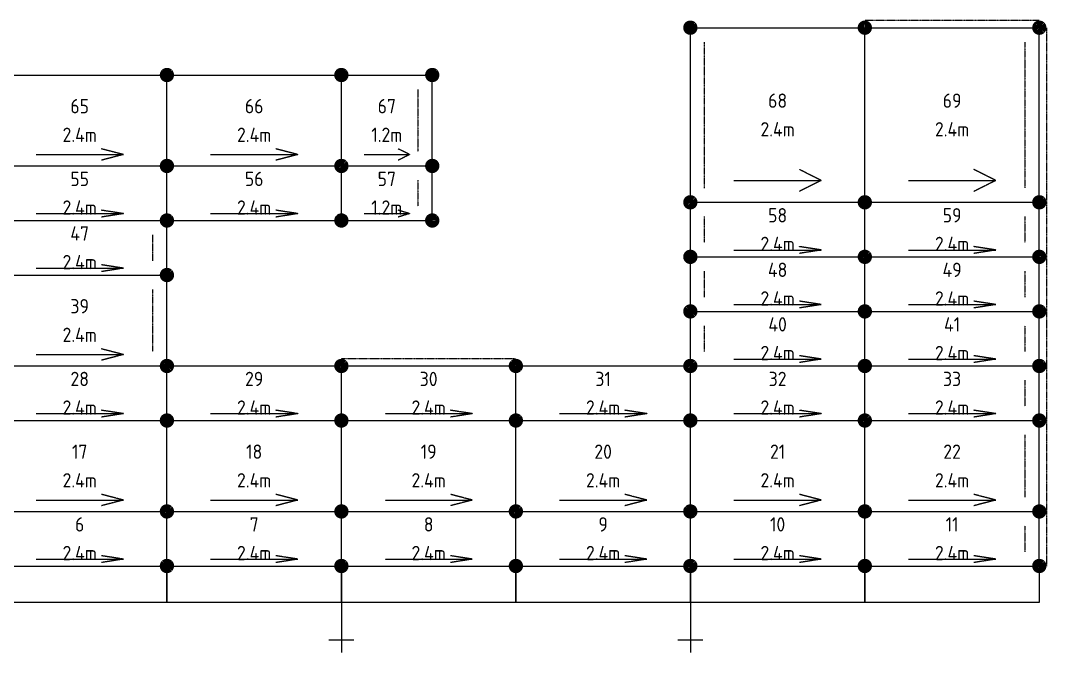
# Model space of a CAD drawing. Header units: millimetres. Extents: x 45944 to 73381, y 4241 to 13068.
# Drawn here: x 59040 to 73381, y 4241 to 13068 of the extents above; entities that cross this region are included whole.
import ezdxf
from ezdxf.enums import TextEntityAlignment as Align

# ---------------------------------------------------------------- set-up
doc = ezdxf.new("R2010")
doc.units = ezdxf.units.MM
doc.linetypes.add('KwikScaf_DASHED', pattern=[3.75, 2.5, -1.25])
doc.linetypes.add('KwikScaf_Line', pattern=[1, 1, 0])
doc.layers.add('KwikScaf Schematic', color=7, linetype='CONTINUOUS')
doc.styles.add('KwikScaf ISO', font='isocp.shx')

msp = doc.modelspace()

# ---------------------------------------------------------------- linework, layer by layer
at = {"layer": 'KwikScaf Schematic', "color": 3, "linetype": 'KwikScaf_DASHED'}
for p, q in [((73281, 13068), (70842, 13068)), ((73381, 12968), (73381, 10529)), ((68603, 10729), (68603, 12768)), ((73081, 12768), (73081, 10729)), ((73381, 10529), (73381, 9767)), ((68603, 9967), (68603, 10329)), ((73081, 10329), (73081, 9967)), ((60886, 10075), (60886, 9713)), ((73381, 9767), (73381, 9005)), ((68603, 9205), (68603, 9567)), ((73081, 9567), (73081, 9205)), ((60886, 9313), (60886, 8443)), ((73381, 9005), (73381, 8243)), ((68603, 8443), (68603, 8805)), ((73081, 8805), (73081, 8443)), ((65964, 8343), (63525, 8343)), ((73381, 8243), (73381, 7481)), ((73081, 8043), (73081, 7681)), ((73381, 7481), (73381, 6211)), ((73081, 7281), (73081, 6411)), ((73381, 6211), (73381, 5449)), ((73081, 6011), (73081, 5649))]:
    msp.add_line(p, q, dxfattribs=at)
at = {"layer": 'KwikScaf Schematic', "color": 3, "linetype": 'KwikScaf_Line'}
for p, q in [((68403, 12968), (70842, 12968)), ((68403, 10529), (68403, 12968)), ((70842, 10529), (70842, 12968)), ((70842, 12968), (73281, 12968)), ((73281, 10529), (73281, 12968)), ((58647, 12307), (61086, 12307)), ((61086, 11037), (61086, 12307)), ((61086, 12307), (63525, 12307)), ((63525, 11037), (63525, 12307)), ((59257, 11196), (60477, 11196)), ((60477, 11196), (60172, 11275)), ((60477, 11196), (60172, 11117)), ((61696, 11196), (62916, 11196)), ((62916, 11196), (62611, 11275)), ((62916, 11196), (62611, 11117)), ((58647, 11037), (61086, 11037)), ((61086, 10275), (61086, 11037)), ((61086, 11037), (63525, 11037)), ((61086, 11037), (63525, 11037)), ((63525, 10275), (63525, 11037)), ((70233, 10834), (69928, 10987)), ((72672, 10834), (72367, 10987)), ((69013, 10834), (70233, 10834)), ((70233, 10834), (69928, 10682)), ((71452, 10834), (72672, 10834)), ((72672, 10834), (72367, 10682)), ((68403, 10529), (70842, 10529)), ((68403, 9767), (68403, 10529)), ((70842, 9767), (70842, 10529)), ((70842, 10529), (73281, 10529)), ((73281, 9767), (73281, 10529)), ((59257, 10371), (60477, 10371)), ((60477, 10371), (60172, 10418)), ((60477, 10371), (60172, 10323)), ((61696, 10371), (62916, 10371)), ((62916, 10371), (62611, 10418)), ((62916, 10371), (62611, 10323)), ((58647, 10275), (61086, 10275)), ((61086, 9513), (61086, 10275)), ((61086, 10275), (63525, 10275)), ((70233, 9863), (69928, 9910)), ((72672, 9863), (72367, 9910)), ((68403, 9767), (70842, 9767)), ((68403, 9005), (68403, 9767)), ((69013, 9863), (70233, 9863)), ((70233, 9863), (69928, 9815)), ((70842, 9005), (70842, 9767)), ((70842, 9767), (73281, 9767)), ((71452, 9863), (72672, 9863)), ((72672, 9863), (72367, 9815)), ((73281, 9005), (73281, 9767)), ((60477, 9609), (60172, 9656)), ((58647, 9513), (61086, 9513)), ((59257, 9609), (60477, 9609)), ((60477, 9609), (60172, 9561)), ((61086, 8243), (61086, 9513)), ((69013, 9101), (70233, 9101)), ((70233, 9101), (69928, 9148)), ((70233, 9101), (69928, 9053)), ((71452, 9101), (72672, 9101)), ((72672, 9101), (72367, 9148)), ((72672, 9101), (72367, 9053)), ((68403, 9005), (70842, 9005)), ((68403, 8243), (68403, 9005)), ((70842, 8243), (70842, 9005)), ((70842, 9005), (73281, 9005)), ((73281, 8243), (73281, 9005)), ((60477, 8402), (60172, 8481)), ((59257, 8402), (60477, 8402)), ((60477, 8402), (60172, 8323)), ((69013, 8339), (70233, 8339)), ((70233, 8339), (69928, 8386)), ((70233, 8339), (69928, 8291)), ((71452, 8339), (72672, 8339)), ((72672, 8339), (72367, 8386)), ((72672, 8339), (72367, 8291)), ((58647, 8243), (61086, 8243)), ((61086, 7481), (61086, 8243)), ((61086, 8243), (63525, 8243)), ((63525, 8243), (65964, 8243)), ((63525, 7481), (63525, 8243)), ((65964, 8243), (68403, 8243)), ((65964, 7481), (65964, 8243)), ((68403, 8243), (70842, 8243)), ((68403, 7481), (68403, 8243)), ((70842, 8243), (73281, 8243)), ((70842, 7481), (70842, 8243)), ((73281, 7481), (73281, 8243)), ((60477, 7577), (60172, 7624)), ((62916, 7577), (62611, 7624)), ((65355, 7577), (65050, 7624)), ((67794, 7577), (67489, 7624)), ((70233, 7577), (69928, 7624)), ((72672, 7577), (72367, 7624)), ((58647, 7481), (61086, 7481)), ((59257, 7577), (60477, 7577)), ((60477, 7577), (60172, 7529)), ((61086, 6211), (61086, 7481)), ((61086, 7481), (63525, 7481)), ((61696, 7577), (62916, 7577)), ((62916, 7577), (62611, 7529)), ((63525, 6211), (63525, 7481)), ((63525, 7481), (65964, 7481)), ((64135, 7577), (65355, 7577)), ((65355, 7577), (65050, 7529)), ((65964, 6211), (65964, 7481)), ((65964, 7481), (68403, 7481)), ((66574, 7577), (67794, 7577)), ((67794, 7577), (67489, 7529)), ((68403, 6211), (68403, 7481)), ((68403, 7481), (70842, 7481)), ((69013, 7577), (70233, 7577)), ((70233, 7577), (69928, 7529)), ((70842, 6211), (70842, 7481)), ((70842, 7481), (73281, 7481)), ((71452, 7577), (72672, 7577)), ((72672, 7577), (72367, 7529)), ((73281, 6211), (73281, 7481)), ((59257, 6370), (60477, 6370)), ((60477, 6370), (60172, 6449)), ((60477, 6370), (60172, 6291)), ((61696, 6370), (62916, 6370)), ((62916, 6370), (62611, 6449)), ((62916, 6370), (62611, 6291)), ((64135, 6370), (65355, 6370)), ((65355, 6370), (65050, 6449)), ((65355, 6370), (65050, 6291)), ((66574, 6370), (67794, 6370)), ((67794, 6370), (67489, 6449)), ((67794, 6370), (67489, 6291)), ((69013, 6370), (70233, 6370)), ((70233, 6370), (69928, 6449)), ((70233, 6370), (69928, 6291)), ((71452, 6370), (72672, 6370)), ((72672, 6370), (72367, 6449)), ((72672, 6370), (72367, 6291)), ((58647, 6211), (61086, 6211)), ((61086, 5449), (61086, 6211)), ((61086, 6211), (63525, 6211)), ((63525, 5449), (63525, 6211)), ((63525, 6211), (65964, 6211)), ((65964, 5449), (65964, 6211)), ((65964, 6211), (68403, 6211)), ((68403, 5449), (68403, 6211)), ((68403, 6211), (70842, 6211)), ((70842, 5449), (70842, 6211)), ((70842, 6211), (73281, 6211)), ((73281, 5449), (73281, 6211)), ((59257, 5545), (60477, 5545)), ((60477, 5545), (60172, 5592)), ((60477, 5545), (60172, 5497)), ((61696, 5545), (62916, 5545)), ((62916, 5545), (62611, 5592)), ((62916, 5545), (62611, 5497)), ((64135, 5545), (65355, 5545)), ((65355, 5545), (65050, 5592)), ((65355, 5545), (65050, 5497)), ((66574, 5545), (67794, 5545)), ((67794, 5545), (67489, 5592)), ((67794, 5545), (67489, 5497)), ((69013, 5545), (70233, 5545)), ((70233, 5545), (69928, 5592)), ((70233, 5545), (69928, 5497)), ((71452, 5545), (72672, 5545)), ((72672, 5545), (72367, 5592)), ((72672, 5545), (72367, 5497)), ((58647, 5449), (61086, 5449)), ((61086, 5449), (61086, 4941)), ((61086, 5449), (63525, 5449)), ((61086, 4941), (61086, 5449)), ((63525, 5449), (63525, 4941)), ((63525, 5449), (65964, 5449)), ((63525, 4941), (63525, 5449)), ((65964, 5449), (65964, 4941)), ((65964, 5449), (68403, 5449)), ((65964, 4941), (65964, 5449)), ((68403, 5449), (68403, 4941)), ((68403, 5449), (70842, 5449)), ((68403, 4941), (68403, 5449)), ((70842, 5449), (70842, 4941)), ((70842, 5449), (73281, 5449)), ((70842, 4941), (70842, 5449)), ((73281, 5449), (73281, 4941)), ((61086, 4941), (58647, 4941)), ((63525, 4941), (61086, 4941)), ((63525, 4941), (63525, 4241)), ((65964, 4941), (63525, 4941)), ((68403, 4941), (65964, 4941)), ((68403, 4941), (68403, 4241)), ((70842, 4941), (68403, 4941)), ((73281, 4941), (70842, 4941)), ((63350, 4416), (63700, 4416)), ((68228, 4416), (68578, 4416))]:
    msp.add_line(p, q, dxfattribs=at)
at = {"layer": 'KwikScaf Schematic', "color": 1, "linetype": 'KwikScaf_Line'}
for p, q in [((63525, 12307), (64795, 12307)), ((64795, 11037), (64795, 12307)), ((63843, 11196), (64478, 11196)), ((64478, 11196), (64319, 11275)), ((64478, 11196), (64319, 11117)), ((63525, 11037), (64795, 11037)), ((63525, 11037), (64795, 11037)), ((64795, 10275), (64795, 11037)), ((63843, 10371), (64478, 10371)), ((64478, 10371), (64319, 10418)), ((64478, 10371), (64319, 10323)), ((63525, 10275), (64795, 10275))]:
    msp.add_line(p, q, dxfattribs=at)
at = {"layer": 'KwikScaf Schematic', "color": 1, "linetype": 'KwikScaf_DASHED'}
for p, q in [((64595, 12107), (64595, 11237)), ((64595, 10837), (64595, 10475))]:
    msp.add_line(p, q, dxfattribs=at)
at = {"layer": 'KwikScaf Schematic', "color": 3, "linetype": 'KwikScaf_Line'}
for points in [[(68403, 13018, 100, 100, -0.198912), (68439, 13004, 100, 100, -0.198912), (68453, 12968, 100, 100, -0.198912), (68439, 12933, 100, 100, -0.198912), (68403, 12918, 100, 100, -0.198912), (68368, 12933, 100, 100, -0.198912), (68353, 12968, 100, 100, -0.198912), (68368, 13004, 100, 100, -0.198912)], [(70842, 13018, 100, 100, -0.198912), (70878, 13004, 100, 100, -0.198912), (70892, 12968, 100, 100, -0.198912), (70878, 12933, 100, 100, -0.198912), (70842, 12918, 100, 100, -0.198912), (70807, 12933, 100, 100, -0.198912), (70792, 12968, 100, 100, -0.198912), (70807, 13004, 100, 100, -0.198912)], [(61086, 12357, 100, 100, -0.198912), (61122, 12343, 100, 100, -0.198912), (61136, 12307, 100, 100, -0.198912), (61122, 12272, 100, 100, -0.198912), (61086, 12257, 100, 100, -0.198912), (61051, 12272, 100, 100, -0.198912), (61036, 12307, 100, 100, -0.198912), (61051, 12343, 100, 100, -0.198912)], [(63525, 12357, 100, 100, -0.198912), (63561, 12343, 100, 100, -0.198912), (63575, 12307, 100, 100, -0.198912), (63561, 12272, 100, 100, -0.198912), (63525, 12257, 100, 100, -0.198912), (63490, 12272, 100, 100, -0.198912), (63475, 12307, 100, 100, -0.198912), (63490, 12343, 100, 100, -0.198912)], [(61086, 11087, 100, 100, -0.198912), (61122, 11073, 100, 100, -0.198912), (61136, 11037, 100, 100, -0.198912), (61122, 11002, 100, 100, -0.198912), (61086, 10987, 100, 100, -0.198912), (61051, 11002, 100, 100, -0.198912), (61036, 11037, 100, 100, -0.198912), (61051, 11073, 100, 100, -0.198912)], [(61086, 11087, 100, 100, -0.198912), (61122, 11073, 100, 100, -0.198912), (61136, 11037, 100, 100, -0.198912), (61122, 11002, 100, 100, -0.198912), (61086, 10987, 100, 100, -0.198912), (61051, 11002, 100, 100, -0.198912), (61036, 11037, 100, 100, -0.198912), (61051, 11073, 100, 100, -0.198912)], [(61086, 11087, 100, 100, -0.198912), (61122, 11073, 100, 100, -0.198912), (61136, 11037, 100, 100, -0.198912), (61122, 11002, 100, 100, -0.198912), (61086, 10987, 100, 100, -0.198912), (61051, 11002, 100, 100, -0.198912), (61036, 11037, 100, 100, -0.198912), (61051, 11073, 100, 100, -0.198912)], [(63525, 11087, 100, 100, -0.198912), (63561, 11073, 100, 100, -0.198912), (63575, 11037, 100, 100, -0.198912), (63561, 11002, 100, 100, -0.198912), (63525, 10987, 100, 100, -0.198912), (63490, 11002, 100, 100, -0.198912), (63475, 11037, 100, 100, -0.198912), (63490, 11073, 100, 100, -0.198912)], [(63525, 11087, 100, 100, -0.198912), (63561, 11073, 100, 100, -0.198912), (63575, 11037, 100, 100, -0.198912), (63561, 11002, 100, 100, -0.198912), (63525, 10987, 100, 100, -0.198912), (63490, 11002, 100, 100, -0.198912), (63475, 11037, 100, 100, -0.198912), (63490, 11073, 100, 100, -0.198912)], [(68403, 10579, 100, 100, -0.198912), (68439, 10565, 100, 100, -0.198912), (68453, 10529, 100, 100, -0.198912), (68439, 10494, 100, 100, -0.198912), (68403, 10479, 100, 100, -0.198912), (68368, 10494, 100, 100, -0.198912), (68353, 10529, 100, 100, -0.198912), (68368, 10565, 100, 100, -0.198912)], [(70842, 10579, 100, 100, -0.198912), (70878, 10565, 100, 100, -0.198912), (70892, 10529, 100, 100, -0.198912), (70878, 10494, 100, 100, -0.198912), (70842, 10479, 100, 100, -0.198912), (70807, 10494, 100, 100, -0.198912), (70792, 10529, 100, 100, -0.198912), (70807, 10565, 100, 100, -0.198912)], [(70842, 10579, 100, 100, -0.198912), (70878, 10565, 100, 100, -0.198912), (70892, 10529, 100, 100, -0.198912), (70878, 10494, 100, 100, -0.198912), (70842, 10479, 100, 100, -0.198912), (70807, 10494, 100, 100, -0.198912), (70792, 10529, 100, 100, -0.198912), (70807, 10565, 100, 100, -0.198912)], [(70842, 10579, 100, 100, -0.198912), (70878, 10565, 100, 100, -0.198912), (70892, 10529, 100, 100, -0.198912), (70878, 10494, 100, 100, -0.198912), (70842, 10479, 100, 100, -0.198912), (70807, 10494, 100, 100, -0.198912), (70792, 10529, 100, 100, -0.198912), (70807, 10565, 100, 100, -0.198912)], [(73281, 10579, 100, 100, -0.198912), (73317, 10565, 100, 100, -0.198912), (73331, 10529, 100, 100, -0.198912), (73317, 10494, 100, 100, -0.198912), (73281, 10479, 100, 100, -0.198912), (73246, 10494, 100, 100, -0.198912), (73231, 10529, 100, 100, -0.198912), (73246, 10565, 100, 100, -0.198912)], [(73281, 10579, 100, 100, -0.198912), (73317, 10565, 100, 100, -0.198912), (73331, 10529, 100, 100, -0.198912), (73317, 10494, 100, 100, -0.198912), (73281, 10479, 100, 100, -0.198912), (73246, 10494, 100, 100, -0.198912), (73231, 10529, 100, 100, -0.198912), (73246, 10565, 100, 100, -0.198912)], [(61086, 10325, 100, 100, -0.198912), (61122, 10311, 100, 100, -0.198912), (61136, 10275, 100, 100, -0.198912), (61122, 10240, 100, 100, -0.198912), (61086, 10225, 100, 100, -0.198912), (61051, 10240, 100, 100, -0.198912), (61036, 10275, 100, 100, -0.198912), (61051, 10311, 100, 100, -0.198912)], [(61086, 10325, 100, 100, -0.198912), (61122, 10311, 100, 100, -0.198912), (61136, 10275, 100, 100, -0.198912), (61122, 10240, 100, 100, -0.198912), (61086, 10225, 100, 100, -0.198912), (61051, 10240, 100, 100, -0.198912), (61036, 10275, 100, 100, -0.198912), (61051, 10311, 100, 100, -0.198912)], [(63525, 10325, 100, 100, -0.198912), (63561, 10311, 100, 100, -0.198912), (63575, 10275, 100, 100, -0.198912), (63561, 10240, 100, 100, -0.198912), (63525, 10225, 100, 100, -0.198912), (63490, 10240, 100, 100, -0.198912), (63475, 10275, 100, 100, -0.198912), (63490, 10311, 100, 100, -0.198912)], [(68403, 9817, 100, 100, -0.198912), (68439, 9803, 100, 100, -0.198912), (68453, 9767, 100, 100, -0.198912), (68439, 9732, 100, 100, -0.198912), (68403, 9717, 100, 100, -0.198912), (68368, 9732, 100, 100, -0.198912), (68353, 9767, 100, 100, -0.198912), (68368, 9803, 100, 100, -0.198912)], [(70842, 9817, 100, 100, -0.198912), (70878, 9803, 100, 100, -0.198912), (70892, 9767, 100, 100, -0.198912), (70878, 9732, 100, 100, -0.198912), (70842, 9717, 100, 100, -0.198912), (70807, 9732, 100, 100, -0.198912), (70792, 9767, 100, 100, -0.198912), (70807, 9803, 100, 100, -0.198912)], [(70842, 9817, 100, 100, -0.198912), (70878, 9803, 100, 100, -0.198912), (70892, 9767, 100, 100, -0.198912), (70878, 9732, 100, 100, -0.198912), (70842, 9717, 100, 100, -0.198912), (70807, 9732, 100, 100, -0.198912), (70792, 9767, 100, 100, -0.198912), (70807, 9803, 100, 100, -0.198912)], [(70842, 9817, 100, 100, -0.198912), (70878, 9803, 100, 100, -0.198912), (70892, 9767, 100, 100, -0.198912), (70878, 9732, 100, 100, -0.198912), (70842, 9717, 100, 100, -0.198912), (70807, 9732, 100, 100, -0.198912), (70792, 9767, 100, 100, -0.198912), (70807, 9803, 100, 100, -0.198912)], [(73281, 9817, 100, 100, -0.198912), (73317, 9803, 100, 100, -0.198912), (73331, 9767, 100, 100, -0.198912), (73317, 9732, 100, 100, -0.198912), (73281, 9717, 100, 100, -0.198912), (73246, 9732, 100, 100, -0.198912), (73231, 9767, 100, 100, -0.198912), (73246, 9803, 100, 100, -0.198912)], [(73281, 9817, 100, 100, -0.198912), (73317, 9803, 100, 100, -0.198912), (73331, 9767, 100, 100, -0.198912), (73317, 9732, 100, 100, -0.198912), (73281, 9717, 100, 100, -0.198912), (73246, 9732, 100, 100, -0.198912), (73231, 9767, 100, 100, -0.198912), (73246, 9803, 100, 100, -0.198912)], [(61086, 9563, 100, 100, -0.198912), (61122, 9549, 100, 100, -0.198912), (61136, 9513, 100, 100, -0.198912), (61122, 9478, 100, 100, -0.198912), (61086, 9463, 100, 100, -0.198912), (61051, 9478, 100, 100, -0.198912), (61036, 9513, 100, 100, -0.198912), (61051, 9549, 100, 100, -0.198912)], [(61086, 9563, 100, 100, -0.198912), (61122, 9549, 100, 100, -0.198912), (61136, 9513, 100, 100, -0.198912), (61122, 9478, 100, 100, -0.198912), (61086, 9463, 100, 100, -0.198912), (61051, 9478, 100, 100, -0.198912), (61036, 9513, 100, 100, -0.198912), (61051, 9549, 100, 100, -0.198912)], [(68403, 9055, 100, 100, -0.198912), (68439, 9041, 100, 100, -0.198912), (68453, 9005, 100, 100, -0.198912), (68439, 8970, 100, 100, -0.198912), (68403, 8955, 100, 100, -0.198912), (68368, 8970, 100, 100, -0.198912), (68353, 9005, 100, 100, -0.198912), (68368, 9041, 100, 100, -0.198912)], [(70842, 9055, 100, 100, -0.198912), (70878, 9041, 100, 100, -0.198912), (70892, 9005, 100, 100, -0.198912), (70878, 8970, 100, 100, -0.198912), (70842, 8955, 100, 100, -0.198912), (70807, 8970, 100, 100, -0.198912), (70792, 9005, 100, 100, -0.198912), (70807, 9041, 100, 100, -0.198912)], [(70842, 9055, 100, 100, -0.198912), (70878, 9041, 100, 100, -0.198912), (70892, 9005, 100, 100, -0.198912), (70878, 8970, 100, 100, -0.198912), (70842, 8955, 100, 100, -0.198912), (70807, 8970, 100, 100, -0.198912), (70792, 9005, 100, 100, -0.198912), (70807, 9041, 100, 100, -0.198912)], [(70842, 9055, 100, 100, -0.198912), (70878, 9041, 100, 100, -0.198912), (70892, 9005, 100, 100, -0.198912), (70878, 8970, 100, 100, -0.198912), (70842, 8955, 100, 100, -0.198912), (70807, 8970, 100, 100, -0.198912), (70792, 9005, 100, 100, -0.198912), (70807, 9041, 100, 100, -0.198912)], [(73281, 9055, 100, 100, -0.198912), (73317, 9041, 100, 100, -0.198912), (73331, 9005, 100, 100, -0.198912), (73317, 8970, 100, 100, -0.198912), (73281, 8955, 100, 100, -0.198912), (73246, 8970, 100, 100, -0.198912), (73231, 9005, 100, 100, -0.198912), (73246, 9041, 100, 100, -0.198912)], [(73281, 9055, 100, 100, -0.198912), (73317, 9041, 100, 100, -0.198912), (73331, 9005, 100, 100, -0.198912), (73317, 8970, 100, 100, -0.198912), (73281, 8955, 100, 100, -0.198912), (73246, 8970, 100, 100, -0.198912), (73231, 9005, 100, 100, -0.198912), (73246, 9041, 100, 100, -0.198912)], [(61086, 8293, 100, 100, -0.198912), (61122, 8279, 100, 100, -0.198912), (61136, 8243, 100, 100, -0.198912), (61122, 8208, 100, 100, -0.198912), (61086, 8193, 100, 100, -0.198912), (61051, 8208, 100, 100, -0.198912), (61036, 8243, 100, 100, -0.198912), (61051, 8279, 100, 100, -0.198912)], [(61086, 8293, 100, 100, -0.198912), (61122, 8279, 100, 100, -0.198912), (61136, 8243, 100, 100, -0.198912), (61122, 8208, 100, 100, -0.198912), (61086, 8193, 100, 100, -0.198912), (61051, 8208, 100, 100, -0.198912), (61036, 8243, 100, 100, -0.198912), (61051, 8279, 100, 100, -0.198912)], [(61086, 8293, 100, 100, -0.198912), (61122, 8279, 100, 100, -0.198912), (61136, 8243, 100, 100, -0.198912), (61122, 8208, 100, 100, -0.198912), (61086, 8193, 100, 100, -0.198912), (61051, 8208, 100, 100, -0.198912), (61036, 8243, 100, 100, -0.198912), (61051, 8279, 100, 100, -0.198912)], [(63525, 8293, 100, 100, -0.198912), (63561, 8279, 100, 100, -0.198912), (63575, 8243, 100, 100, -0.198912), (63561, 8208, 100, 100, -0.198912), (63525, 8193, 100, 100, -0.198912), (63490, 8208, 100, 100, -0.198912), (63475, 8243, 100, 100, -0.198912), (63490, 8279, 100, 100, -0.198912)], [(63525, 8293, 100, 100, -0.198912), (63561, 8279, 100, 100, -0.198912), (63575, 8243, 100, 100, -0.198912), (63561, 8208, 100, 100, -0.198912), (63525, 8193, 100, 100, -0.198912), (63490, 8208, 100, 100, -0.198912), (63475, 8243, 100, 100, -0.198912), (63490, 8279, 100, 100, -0.198912)], [(65964, 8293, 100, 100, -0.198912), (66000, 8279, 100, 100, -0.198912), (66014, 8243, 100, 100, -0.198912), (66000, 8208, 100, 100, -0.198912), (65964, 8193, 100, 100, -0.198912), (65929, 8208, 100, 100, -0.198912), (65914, 8243, 100, 100, -0.198912), (65929, 8279, 100, 100, -0.198912)], [(65964, 8293, 100, 100, -0.198912), (66000, 8279, 100, 100, -0.198912), (66014, 8243, 100, 100, -0.198912), (66000, 8208, 100, 100, -0.198912), (65964, 8193, 100, 100, -0.198912), (65929, 8208, 100, 100, -0.198912), (65914, 8243, 100, 100, -0.198912), (65929, 8279, 100, 100, -0.198912)], [(68403, 8293, 100, 100, -0.198912), (68439, 8279, 100, 100, -0.198912), (68453, 8243, 100, 100, -0.198912), (68439, 8208, 100, 100, -0.198912), (68403, 8193, 100, 100, -0.198912), (68368, 8208, 100, 100, -0.198912), (68353, 8243, 100, 100, -0.198912), (68368, 8279, 100, 100, -0.198912)], [(68403, 8293, 100, 100, -0.198912), (68439, 8279, 100, 100, -0.198912), (68453, 8243, 100, 100, -0.198912), (68439, 8208, 100, 100, -0.198912), (68403, 8193, 100, 100, -0.198912), (68368, 8208, 100, 100, -0.198912), (68353, 8243, 100, 100, -0.198912), (68368, 8279, 100, 100, -0.198912)], [(70842, 8293, 100, 100, -0.198912), (70878, 8279, 100, 100, -0.198912), (70892, 8243, 100, 100, -0.198912), (70878, 8208, 100, 100, -0.198912), (70842, 8193, 100, 100, -0.198912), (70807, 8208, 100, 100, -0.198912), (70792, 8243, 100, 100, -0.198912), (70807, 8279, 100, 100, -0.198912)], [(70842, 8293, 100, 100, -0.198912), (70878, 8279, 100, 100, -0.198912), (70892, 8243, 100, 100, -0.198912), (70878, 8208, 100, 100, -0.198912), (70842, 8193, 100, 100, -0.198912), (70807, 8208, 100, 100, -0.198912), (70792, 8243, 100, 100, -0.198912), (70807, 8279, 100, 100, -0.198912)], [(70842, 8293, 100, 100, -0.198912), (70878, 8279, 100, 100, -0.198912), (70892, 8243, 100, 100, -0.198912), (70878, 8208, 100, 100, -0.198912), (70842, 8193, 100, 100, -0.198912), (70807, 8208, 100, 100, -0.198912), (70792, 8243, 100, 100, -0.198912), (70807, 8279, 100, 100, -0.198912)], [(73281, 8293, 100, 100, -0.198912), (73317, 8279, 100, 100, -0.198912), (73331, 8243, 100, 100, -0.198912), (73317, 8208, 100, 100, -0.198912), (73281, 8193, 100, 100, -0.198912), (73246, 8208, 100, 100, -0.198912), (73231, 8243, 100, 100, -0.198912), (73246, 8279, 100, 100, -0.198912)], [(73281, 8293, 100, 100, -0.198912), (73317, 8279, 100, 100, -0.198912), (73331, 8243, 100, 100, -0.198912), (73317, 8208, 100, 100, -0.198912), (73281, 8193, 100, 100, -0.198912), (73246, 8208, 100, 100, -0.198912), (73231, 8243, 100, 100, -0.198912), (73246, 8279, 100, 100, -0.198912)], [(61086, 7531, 100, 100, -0.198912), (61122, 7517, 100, 100, -0.198912), (61136, 7481, 100, 100, -0.198912), (61122, 7446, 100, 100, -0.198912), (61086, 7431, 100, 100, -0.198912), (61051, 7446, 100, 100, -0.198912), (61036, 7481, 100, 100, -0.198912), (61051, 7517, 100, 100, -0.198912)], [(61086, 7531, 100, 100, -0.198912), (61122, 7517, 100, 100, -0.198912), (61136, 7481, 100, 100, -0.198912), (61122, 7446, 100, 100, -0.198912), (61086, 7431, 100, 100, -0.198912), (61051, 7446, 100, 100, -0.198912), (61036, 7481, 100, 100, -0.198912), (61051, 7517, 100, 100, -0.198912)], [(63525, 7531, 100, 100, -0.198912), (63561, 7517, 100, 100, -0.198912), (63575, 7481, 100, 100, -0.198912), (63561, 7446, 100, 100, -0.198912), (63525, 7431, 100, 100, -0.198912), (63490, 7446, 100, 100, -0.198912), (63475, 7481, 100, 100, -0.198912), (63490, 7517, 100, 100, -0.198912)], [(63525, 7531, 100, 100, -0.198912), (63561, 7517, 100, 100, -0.198912), (63575, 7481, 100, 100, -0.198912), (63561, 7446, 100, 100, -0.198912), (63525, 7431, 100, 100, -0.198912), (63490, 7446, 100, 100, -0.198912), (63475, 7481, 100, 100, -0.198912), (63490, 7517, 100, 100, -0.198912)], [(65964, 7531, 100, 100, -0.198912), (66000, 7517, 100, 100, -0.198912), (66014, 7481, 100, 100, -0.198912), (66000, 7446, 100, 100, -0.198912), (65964, 7431, 100, 100, -0.198912), (65929, 7446, 100, 100, -0.198912), (65914, 7481, 100, 100, -0.198912), (65929, 7517, 100, 100, -0.198912)], [(65964, 7531, 100, 100, -0.198912), (66000, 7517, 100, 100, -0.198912), (66014, 7481, 100, 100, -0.198912), (66000, 7446, 100, 100, -0.198912), (65964, 7431, 100, 100, -0.198912), (65929, 7446, 100, 100, -0.198912), (65914, 7481, 100, 100, -0.198912), (65929, 7517, 100, 100, -0.198912)], [(68403, 7531, 100, 100, -0.198912), (68439, 7517, 100, 100, -0.198912), (68453, 7481, 100, 100, -0.198912), (68439, 7446, 100, 100, -0.198912), (68403, 7431, 100, 100, -0.198912), (68368, 7446, 100, 100, -0.198912), (68353, 7481, 100, 100, -0.198912), (68368, 7517, 100, 100, -0.198912)], [(68403, 7531, 100, 100, -0.198912), (68439, 7517, 100, 100, -0.198912), (68453, 7481, 100, 100, -0.198912), (68439, 7446, 100, 100, -0.198912), (68403, 7431, 100, 100, -0.198912), (68368, 7446, 100, 100, -0.198912), (68353, 7481, 100, 100, -0.198912), (68368, 7517, 100, 100, -0.198912)], [(70842, 7531, 100, 100, -0.198912), (70878, 7517, 100, 100, -0.198912), (70892, 7481, 100, 100, -0.198912), (70878, 7446, 100, 100, -0.198912), (70842, 7431, 100, 100, -0.198912), (70807, 7446, 100, 100, -0.198912), (70792, 7481, 100, 100, -0.198912), (70807, 7517, 100, 100, -0.198912)], [(70842, 7531, 100, 100, -0.198912), (70878, 7517, 100, 100, -0.198912), (70892, 7481, 100, 100, -0.198912), (70878, 7446, 100, 100, -0.198912), (70842, 7431, 100, 100, -0.198912), (70807, 7446, 100, 100, -0.198912), (70792, 7481, 100, 100, -0.198912), (70807, 7517, 100, 100, -0.198912)], [(73281, 7531, 100, 100, -0.198912), (73317, 7517, 100, 100, -0.198912), (73331, 7481, 100, 100, -0.198912), (73317, 7446, 100, 100, -0.198912), (73281, 7431, 100, 100, -0.198912), (73246, 7446, 100, 100, -0.198912), (73231, 7481, 100, 100, -0.198912), (73246, 7517, 100, 100, -0.198912)], [(73281, 7531, 100, 100, -0.198912), (73317, 7517, 100, 100, -0.198912), (73331, 7481, 100, 100, -0.198912), (73317, 7446, 100, 100, -0.198912), (73281, 7431, 100, 100, -0.198912), (73246, 7446, 100, 100, -0.198912), (73231, 7481, 100, 100, -0.198912), (73246, 7517, 100, 100, -0.198912)], [(61086, 6261, 100, 100, -0.198912), (61122, 6247, 100, 100, -0.198912), (61136, 6211, 100, 100, -0.198912), (61122, 6176, 100, 100, -0.198912), (61086, 6161, 100, 100, -0.198912), (61051, 6176, 100, 100, -0.198912), (61036, 6211, 100, 100, -0.198912), (61051, 6247, 100, 100, -0.198912)], [(61086, 6261, 100, 100, -0.198912), (61122, 6247, 100, 100, -0.198912), (61136, 6211, 100, 100, -0.198912), (61122, 6176, 100, 100, -0.198912), (61086, 6161, 100, 100, -0.198912), (61051, 6176, 100, 100, -0.198912), (61036, 6211, 100, 100, -0.198912), (61051, 6247, 100, 100, -0.198912)], [(61086, 6261, 100, 100, -0.198912), (61122, 6247, 100, 100, -0.198912), (61136, 6211, 100, 100, -0.198912), (61122, 6176, 100, 100, -0.198912), (61086, 6161, 100, 100, -0.198912), (61051, 6176, 100, 100, -0.198912), (61036, 6211, 100, 100, -0.198912), (61051, 6247, 100, 100, -0.198912)], [(63525, 6261, 100, 100, -0.198912), (63561, 6247, 100, 100, -0.198912), (63575, 6211, 100, 100, -0.198912), (63561, 6176, 100, 100, -0.198912), (63525, 6161, 100, 100, -0.198912), (63490, 6176, 100, 100, -0.198912), (63475, 6211, 100, 100, -0.198912), (63490, 6247, 100, 100, -0.198912)], [(63525, 6261, 100, 100, -0.198912), (63561, 6247, 100, 100, -0.198912), (63575, 6211, 100, 100, -0.198912), (63561, 6176, 100, 100, -0.198912), (63525, 6161, 100, 100, -0.198912), (63490, 6176, 100, 100, -0.198912), (63475, 6211, 100, 100, -0.198912), (63490, 6247, 100, 100, -0.198912)], [(63525, 6261, 100, 100, -0.198912), (63561, 6247, 100, 100, -0.198912), (63575, 6211, 100, 100, -0.198912), (63561, 6176, 100, 100, -0.198912), (63525, 6161, 100, 100, -0.198912), (63490, 6176, 100, 100, -0.198912), (63475, 6211, 100, 100, -0.198912), (63490, 6247, 100, 100, -0.198912)], [(65964, 6261, 100, 100, -0.198912), (66000, 6247, 100, 100, -0.198912), (66014, 6211, 100, 100, -0.198912), (66000, 6176, 100, 100, -0.198912), (65964, 6161, 100, 100, -0.198912), (65929, 6176, 100, 100, -0.198912), (65914, 6211, 100, 100, -0.198912), (65929, 6247, 100, 100, -0.198912)], [(65964, 6261, 100, 100, -0.198912), (66000, 6247, 100, 100, -0.198912), (66014, 6211, 100, 100, -0.198912), (66000, 6176, 100, 100, -0.198912), (65964, 6161, 100, 100, -0.198912), (65929, 6176, 100, 100, -0.198912), (65914, 6211, 100, 100, -0.198912), (65929, 6247, 100, 100, -0.198912)], [(65964, 6261, 100, 100, -0.198912), (66000, 6247, 100, 100, -0.198912), (66014, 6211, 100, 100, -0.198912), (66000, 6176, 100, 100, -0.198912), (65964, 6161, 100, 100, -0.198912), (65929, 6176, 100, 100, -0.198912), (65914, 6211, 100, 100, -0.198912), (65929, 6247, 100, 100, -0.198912)], [(68403, 6261, 100, 100, -0.198912), (68439, 6247, 100, 100, -0.198912), (68453, 6211, 100, 100, -0.198912), (68439, 6176, 100, 100, -0.198912), (68403, 6161, 100, 100, -0.198912), (68368, 6176, 100, 100, -0.198912), (68353, 6211, 100, 100, -0.198912), (68368, 6247, 100, 100, -0.198912)], [(68403, 6261, 100, 100, -0.198912), (68439, 6247, 100, 100, -0.198912), (68453, 6211, 100, 100, -0.198912), (68439, 6176, 100, 100, -0.198912), (68403, 6161, 100, 100, -0.198912), (68368, 6176, 100, 100, -0.198912), (68353, 6211, 100, 100, -0.198912), (68368, 6247, 100, 100, -0.198912)], [(68403, 6261, 100, 100, -0.198912), (68439, 6247, 100, 100, -0.198912), (68453, 6211, 100, 100, -0.198912), (68439, 6176, 100, 100, -0.198912), (68403, 6161, 100, 100, -0.198912), (68368, 6176, 100, 100, -0.198912), (68353, 6211, 100, 100, -0.198912), (68368, 6247, 100, 100, -0.198912)], [(70842, 6261, 100, 100, -0.198912), (70878, 6247, 100, 100, -0.198912), (70892, 6211, 100, 100, -0.198912), (70878, 6176, 100, 100, -0.198912), (70842, 6161, 100, 100, -0.198912), (70807, 6176, 100, 100, -0.198912), (70792, 6211, 100, 100, -0.198912), (70807, 6247, 100, 100, -0.198912)], [(70842, 6261, 100, 100, -0.198912), (70878, 6247, 100, 100, -0.198912), (70892, 6211, 100, 100, -0.198912), (70878, 6176, 100, 100, -0.198912), (70842, 6161, 100, 100, -0.198912), (70807, 6176, 100, 100, -0.198912), (70792, 6211, 100, 100, -0.198912), (70807, 6247, 100, 100, -0.198912)], [(70842, 6261, 100, 100, -0.198912), (70878, 6247, 100, 100, -0.198912), (70892, 6211, 100, 100, -0.198912), (70878, 6176, 100, 100, -0.198912), (70842, 6161, 100, 100, -0.198912), (70807, 6176, 100, 100, -0.198912), (70792, 6211, 100, 100, -0.198912), (70807, 6247, 100, 100, -0.198912)], [(73281, 6261, 100, 100, -0.198912), (73317, 6247, 100, 100, -0.198912), (73331, 6211, 100, 100, -0.198912), (73317, 6176, 100, 100, -0.198912), (73281, 6161, 100, 100, -0.198912), (73246, 6176, 100, 100, -0.198912), (73231, 6211, 100, 100, -0.198912), (73246, 6247, 100, 100, -0.198912)], [(73281, 6261, 100, 100, -0.198912), (73317, 6247, 100, 100, -0.198912), (73331, 6211, 100, 100, -0.198912), (73317, 6176, 100, 100, -0.198912), (73281, 6161, 100, 100, -0.198912), (73246, 6176, 100, 100, -0.198912), (73231, 6211, 100, 100, -0.198912), (73246, 6247, 100, 100, -0.198912)], [(61086, 5499, 100, 100, -0.198912), (61122, 5485, 100, 100, -0.198912), (61136, 5449, 100, 100, -0.198912), (61122, 5414, 100, 100, -0.198912), (61086, 5399, 100, 100, -0.198912), (61051, 5414, 100, 100, -0.198912), (61036, 5449, 100, 100, -0.198912), (61051, 5485, 100, 100, -0.198912)], [(63525, 5499, 100, 100, -0.198912), (63561, 5485, 100, 100, -0.198912), (63575, 5449, 100, 100, -0.198912), (63561, 5414, 100, 100, -0.198912), (63525, 5399, 100, 100, -0.198912), (63490, 5414, 100, 100, -0.198912), (63475, 5449, 100, 100, -0.198912), (63490, 5485, 100, 100, -0.198912)], [(65964, 5499, 100, 100, -0.198912), (66000, 5485, 100, 100, -0.198912), (66014, 5449, 100, 100, -0.198912), (66000, 5414, 100, 100, -0.198912), (65964, 5399, 100, 100, -0.198912), (65929, 5414, 100, 100, -0.198912), (65914, 5449, 100, 100, -0.198912), (65929, 5485, 100, 100, -0.198912)], [(68403, 5499, 100, 100, -0.198912), (68439, 5485, 100, 100, -0.198912), (68453, 5449, 100, 100, -0.198912), (68439, 5414, 100, 100, -0.198912), (68403, 5399, 100, 100, -0.198912), (68368, 5414, 100, 100, -0.198912), (68353, 5449, 100, 100, -0.198912), (68368, 5485, 100, 100, -0.198912)], [(70842, 5499, 100, 100, -0.198912), (70878, 5485, 100, 100, -0.198912), (70892, 5449, 100, 100, -0.198912), (70878, 5414, 100, 100, -0.198912), (70842, 5399, 100, 100, -0.198912), (70807, 5414, 100, 100, -0.198912), (70792, 5449, 100, 100, -0.198912), (70807, 5485, 100, 100, -0.198912)], [(73281, 5499, 100, 100, -0.198912), (73317, 5485, 100, 100, -0.198912), (73331, 5449, 100, 100, -0.198912), (73317, 5414, 100, 100, -0.198912), (73281, 5399, 100, 100, -0.198912), (73246, 5414, 100, 100, -0.198912), (73231, 5449, 100, 100, -0.198912), (73246, 5485, 100, 100, -0.198912)]]:
    msp.add_lwpolyline(points, format="xyseb", close=True, dxfattribs=at)
at = {"layer": 'KwikScaf Schematic', "color": 3, "linetype": 'KwikScaf_Line', "const_width": 100}
for points in [[(70842, 13018, -0.198912), (70878, 13004, -0.198912), (70892, 12968, -0.198912), (70878, 12933, -0.198912), (70842, 12918, -0.198912), (70807, 12933, -0.198912), (70792, 12968, -0.198912), (70807, 13004, -0.198912)], [(73281, 13018, -0.198912), (73317, 13004, -0.198912), (73331, 12968, -0.198912), (73317, 12933, -0.198912), (73281, 12918, -0.198912), (73246, 12933, -0.198912), (73231, 12968, -0.198912), (73246, 13004, -0.198912)], [(61086, 12357, -0.198912), (61122, 12343, -0.198912), (61136, 12307, -0.198912), (61122, 12272, -0.198912), (61086, 12257, -0.198912), (61051, 12272, -0.198912), (61036, 12307, -0.198912), (61051, 12343, -0.198912)], [(61086, 11087, -0.198912), (61122, 11073, -0.198912), (61136, 11037, -0.198912), (61122, 11002, -0.198912), (61086, 10987, -0.198912), (61051, 11002, -0.198912), (61036, 11037, -0.198912), (61051, 11073, -0.198912)], [(68403, 10579, -0.198912), (68439, 10565, -0.198912), (68453, 10529, -0.198912), (68439, 10494, -0.198912), (68403, 10479, -0.198912), (68368, 10494, -0.198912), (68353, 10529, -0.198912), (68368, 10565, -0.198912)], [(70842, 10579, -0.198912), (70878, 10565, -0.198912), (70892, 10529, -0.198912), (70878, 10494, -0.198912), (70842, 10479, -0.198912), (70807, 10494, -0.198912), (70792, 10529, -0.198912), (70807, 10565, -0.198912)], [(61086, 10325, -0.198912), (61122, 10311, -0.198912), (61136, 10275, -0.198912), (61122, 10240, -0.198912), (61086, 10225, -0.198912), (61051, 10240, -0.198912), (61036, 10275, -0.198912), (61051, 10311, -0.198912)], [(68403, 9817, -0.198912), (68439, 9803, -0.198912), (68453, 9767, -0.198912), (68439, 9732, -0.198912), (68403, 9717, -0.198912), (68368, 9732, -0.198912), (68353, 9767, -0.198912), (68368, 9803, -0.198912)], [(70842, 9817, -0.198912), (70878, 9803, -0.198912), (70892, 9767, -0.198912), (70878, 9732, -0.198912), (70842, 9717, -0.198912), (70807, 9732, -0.198912), (70792, 9767, -0.198912), (70807, 9803, -0.198912)], [(68403, 9055, -0.198912), (68439, 9041, -0.198912), (68453, 9005, -0.198912), (68439, 8970, -0.198912), (68403, 8955, -0.198912), (68368, 8970, -0.198912), (68353, 9005, -0.198912), (68368, 9041, -0.198912)], [(70842, 9055, -0.198912), (70878, 9041, -0.198912), (70892, 9005, -0.198912), (70878, 8970, -0.198912), (70842, 8955, -0.198912), (70807, 8970, -0.198912), (70792, 9005, -0.198912), (70807, 9041, -0.198912)], [(68403, 8293, -0.198912), (68439, 8279, -0.198912), (68453, 8243, -0.198912), (68439, 8208, -0.198912), (68403, 8193, -0.198912), (68368, 8208, -0.198912), (68353, 8243, -0.198912), (68368, 8279, -0.198912)], [(70842, 8293, -0.198912), (70878, 8279, -0.198912), (70892, 8243, -0.198912), (70878, 8208, -0.198912), (70842, 8193, -0.198912), (70807, 8208, -0.198912), (70792, 8243, -0.198912), (70807, 8279, -0.198912)], [(61086, 7531, -0.198912), (61122, 7517, -0.198912), (61136, 7481, -0.198912), (61122, 7446, -0.198912), (61086, 7431, -0.198912), (61051, 7446, -0.198912), (61036, 7481, -0.198912), (61051, 7517, -0.198912)], [(61086, 7531, -0.198912), (61122, 7517, -0.198912), (61136, 7481, -0.198912), (61122, 7446, -0.198912), (61086, 7431, -0.198912), (61051, 7446, -0.198912), (61036, 7481, -0.198912), (61051, 7517, -0.198912)], [(63525, 7531, -0.198912), (63561, 7517, -0.198912), (63575, 7481, -0.198912), (63561, 7446, -0.198912), (63525, 7431, -0.198912), (63490, 7446, -0.198912), (63475, 7481, -0.198912), (63490, 7517, -0.198912)], [(63525, 7531, -0.198912), (63561, 7517, -0.198912), (63575, 7481, -0.198912), (63561, 7446, -0.198912), (63525, 7431, -0.198912), (63490, 7446, -0.198912), (63475, 7481, -0.198912), (63490, 7517, -0.198912)], [(65964, 7531, -0.198912), (66000, 7517, -0.198912), (66014, 7481, -0.198912), (66000, 7446, -0.198912), (65964, 7431, -0.198912), (65929, 7446, -0.198912), (65914, 7481, -0.198912), (65929, 7517, -0.198912)], [(65964, 7531, -0.198912), (66000, 7517, -0.198912), (66014, 7481, -0.198912), (66000, 7446, -0.198912), (65964, 7431, -0.198912), (65929, 7446, -0.198912), (65914, 7481, -0.198912), (65929, 7517, -0.198912)], [(68403, 7531, -0.198912), (68439, 7517, -0.198912), (68453, 7481, -0.198912), (68439, 7446, -0.198912), (68403, 7431, -0.198912), (68368, 7446, -0.198912), (68353, 7481, -0.198912), (68368, 7517, -0.198912)], [(68403, 7531, -0.198912), (68439, 7517, -0.198912), (68453, 7481, -0.198912), (68439, 7446, -0.198912), (68403, 7431, -0.198912), (68368, 7446, -0.198912), (68353, 7481, -0.198912), (68368, 7517, -0.198912)], [(70842, 7531, -0.198912), (70878, 7517, -0.198912), (70892, 7481, -0.198912), (70878, 7446, -0.198912), (70842, 7431, -0.198912), (70807, 7446, -0.198912), (70792, 7481, -0.198912), (70807, 7517, -0.198912)], [(70842, 7531, -0.198912), (70878, 7517, -0.198912), (70892, 7481, -0.198912), (70878, 7446, -0.198912), (70842, 7431, -0.198912), (70807, 7446, -0.198912), (70792, 7481, -0.198912), (70807, 7517, -0.198912)], [(61086, 6261, -0.198912), (61122, 6247, -0.198912), (61136, 6211, -0.198912), (61122, 6176, -0.198912), (61086, 6161, -0.198912), (61051, 6176, -0.198912), (61036, 6211, -0.198912), (61051, 6247, -0.198912)], [(63525, 6261, -0.198912), (63561, 6247, -0.198912), (63575, 6211, -0.198912), (63561, 6176, -0.198912), (63525, 6161, -0.198912), (63490, 6176, -0.198912), (63475, 6211, -0.198912), (63490, 6247, -0.198912)], [(65964, 6261, -0.198912), (66000, 6247, -0.198912), (66014, 6211, -0.198912), (66000, 6176, -0.198912), (65964, 6161, -0.198912), (65929, 6176, -0.198912), (65914, 6211, -0.198912), (65929, 6247, -0.198912)], [(68403, 6261, -0.198912), (68439, 6247, -0.198912), (68453, 6211, -0.198912), (68439, 6176, -0.198912), (68403, 6161, -0.198912), (68368, 6176, -0.198912), (68353, 6211, -0.198912), (68368, 6247, -0.198912)], [(70842, 6261, -0.198912), (70878, 6247, -0.198912), (70892, 6211, -0.198912), (70878, 6176, -0.198912), (70842, 6161, -0.198912), (70807, 6176, -0.198912), (70792, 6211, -0.198912), (70807, 6247, -0.198912)], [(61086, 5499, -0.198912), (61122, 5485, -0.198912), (61136, 5449, -0.198912), (61122, 5414, -0.198912), (61086, 5399, -0.198912), (61051, 5414, -0.198912), (61036, 5449, -0.198912), (61051, 5485, -0.198912)], [(63525, 5499, -0.198912), (63561, 5485, -0.198912), (63575, 5449, -0.198912), (63561, 5414, -0.198912), (63525, 5399, -0.198912), (63490, 5414, -0.198912), (63475, 5449, -0.198912), (63490, 5485, -0.198912)], [(65964, 5499, -0.198912), (66000, 5485, -0.198912), (66014, 5449, -0.198912), (66000, 5414, -0.198912), (65964, 5399, -0.198912), (65929, 5414, -0.198912), (65914, 5449, -0.198912), (65929, 5485, -0.198912)], [(68403, 5499, -0.198912), (68439, 5485, -0.198912), (68453, 5449, -0.198912), (68439, 5414, -0.198912), (68403, 5399, -0.198912), (68368, 5414, -0.198912), (68353, 5449, -0.198912), (68368, 5485, -0.198912)], [(70842, 5499, -0.198912), (70878, 5485, -0.198912), (70892, 5449, -0.198912), (70878, 5414, -0.198912), (70842, 5399, -0.198912), (70807, 5414, -0.198912), (70792, 5449, -0.198912), (70807, 5485, -0.198912)]]:
    msp.add_lwpolyline(points, format="xyb", close=True, dxfattribs=at)
at = {"layer": 'KwikScaf Schematic', "color": 1, "linetype": 'KwikScaf_Line', "const_width": 100}
for points in [[(63525, 12357, -0.198912), (63561, 12343, -0.198912), (63575, 12307, -0.198912), (63561, 12272, -0.198912), (63525, 12257, -0.198912), (63490, 12272, -0.198912), (63475, 12307, -0.198912), (63490, 12343, -0.198912)], [(64795, 12357, -0.198912), (64831, 12343, -0.198912), (64845, 12307, -0.198912), (64831, 12272, -0.198912), (64795, 12257, -0.198912), (64760, 12272, -0.198912), (64745, 12307, -0.198912), (64760, 12343, -0.198912)], [(63525, 11087, -0.198912), (63561, 11073, -0.198912), (63575, 11037, -0.198912), (63561, 11002, -0.198912), (63525, 10987, -0.198912), (63490, 11002, -0.198912), (63475, 11037, -0.198912), (63490, 11073, -0.198912)], [(64795, 11087, -0.198912), (64831, 11073, -0.198912), (64845, 11037, -0.198912), (64831, 11002, -0.198912), (64795, 10987, -0.198912), (64760, 11002, -0.198912), (64745, 11037, -0.198912), (64760, 11073, -0.198912)], [(64795, 11087, -0.198912), (64831, 11073, -0.198912), (64845, 11037, -0.198912), (64831, 11002, -0.198912), (64795, 10987, -0.198912), (64760, 11002, -0.198912), (64745, 11037, -0.198912), (64760, 11073, -0.198912)], [(63525, 10325, -0.198912), (63561, 10311, -0.198912), (63575, 10275, -0.198912), (63561, 10240, -0.198912), (63525, 10225, -0.198912), (63490, 10240, -0.198912), (63475, 10275, -0.198912), (63490, 10311, -0.198912)], [(64795, 10325, -0.198912), (64831, 10311, -0.198912), (64845, 10275, -0.198912), (64831, 10240, -0.198912), (64795, 10225, -0.198912), (64760, 10240, -0.198912), (64745, 10275, -0.198912), (64760, 10311, -0.198912)]]:
    msp.add_lwpolyline(points, format="xyb", close=True, dxfattribs=at)
at = {"layer": 'KwikScaf Schematic', "color": 1, "linetype": 'KwikScaf_Line'}
msp.add_lwpolyline([(63525, 11087, 100, 100, -0.198912), (63561, 11073, 100, 100, -0.198912), (63575, 11037, 100, 100, -0.198912), (63561, 11002, 100, 100, -0.198912), (63525, 10987, 100, 100, -0.198912), (63490, 11002, 100, 100, -0.198912), (63475, 11037, 100, 100, -0.198912), (63490, 11073, 100, 100, -0.198912)], format="xyseb", close=True, dxfattribs=at)

# ---------------------------------------------------------------- texts
at = {"layer": 'KwikScaf Schematic', "style": 'KwikScaf ISO'}
for s, p in [('68', (69623, 11949)), ('69', (72062, 11949)), ('65', (59867, 11872)), ('66', (62306, 11872)), ('67', (64160, 11872)), ('2.4m', (69623, 11549)), ('2.4m', (72062, 11549)), ('2.4m', (59867, 11472)), ('2.4m', (62306, 11472)), ('1.2m', (64160, 11472)), ('55', (59867, 10856)), ('56', (62306, 10856)), ('57', (64160, 10856)), ('2.4m', (59867, 10456)), ('2.4m', (62306, 10456)), ('1.2m', (64160, 10456)), ('58', (69623, 10348)), ('59', (72062, 10348)), ('47', (59867, 10094)), ('2.4m', (69623, 9948)), ('2.4m', (72062, 9948)), ('2.4m', (59867, 9694)), ('48', (69623, 9586)), ('49', (72062, 9586)), ('39', (59867, 9078)), ('2.4m', (69623, 9186)), ('2.4m', (72062, 9186)), ('40', (69623, 8824)), ('41', (72062, 8824)), ('2.4m', (59867, 8678)), ('2.4m', (69623, 8424)), ('2.4m', (72062, 8424)), ('28', (59867, 8062)), ('29', (62306, 8062)), ('30', (64745, 8062)), ('31', (67184, 8062)), ('32', (69623, 8062)), ('33', (72062, 8062)), ('2.4m', (59867, 7662)), ('2.4m', (62306, 7662)), ('2.4m', (64745, 7662)), ('2.4m', (67184, 7662)), ('2.4m', (69623, 7662)), ('2.4m', (72062, 7662)), ('17', (59867, 7046)), ('18', (62306, 7046)), ('19', (64745, 7046)), ('20', (67184, 7046)), ('21', (69623, 7046)), ('22', (72062, 7046)), ('2.4m', (59867, 6646)), ('2.4m', (62306, 6646)), ('2.4m', (64745, 6646)), ('2.4m', (67184, 6646)), ('2.4m', (69623, 6646)), ('2.4m', (72062, 6646)), ('6', (59867, 6030)), ('7', (62306, 6030)), ('8', (64745, 6030)), ('9', (67184, 6030)), ('10', (69623, 6030)), ('11', (72062, 6030)), ('2.4m', (59867, 5630)), ('2.4m', (62306, 5630)), ('2.4m', (64745, 5630)), ('2.4m', (67184, 5630)), ('2.4m', (69623, 5630)), ('2.4m', (72062, 5630))]:
    msp.add_text(s, height=200, dxfattribs=at).set_placement(p, align=Align.MIDDLE_CENTER)

doc.saveas('drawing.dxf')
